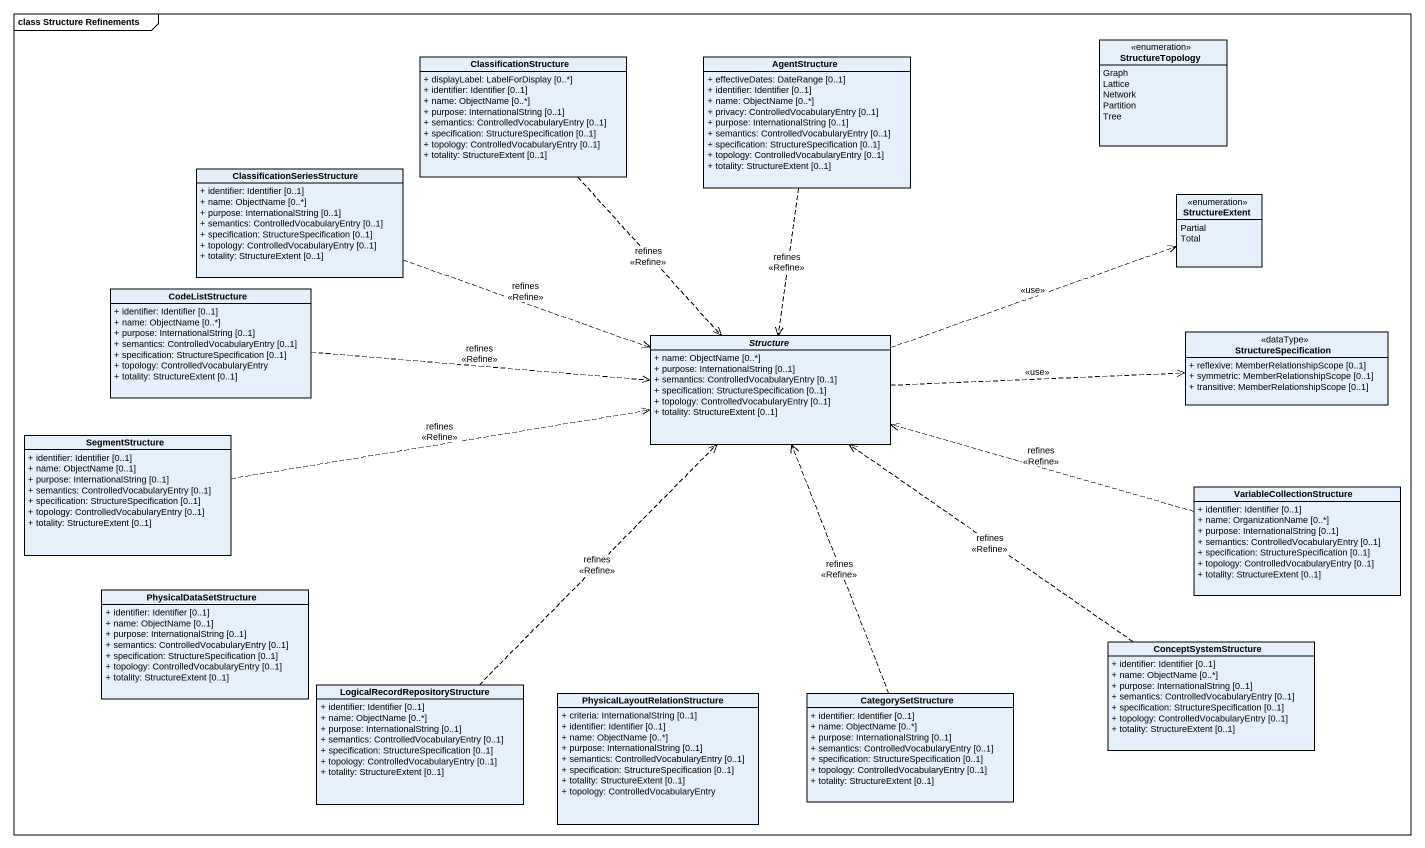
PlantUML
@startuml
mainframe class Structure Refinements
hide circle
hide empty members
skinparam classAttributeIconSize 0
enum StructureTopology {
  Graph
  Lattice
  Network
  Partition
  Tree
}
class ClassificationStructure {
  + displayLabel: LabelForDisplay [0..*]
  + identifier: Identifier [0..1]
  + name: ObjectName [0..*]
  + purpose: InternationalString [0..1]
  + semantics: ControlledVocabularyEntry [0..1]
  + specification: StructureSpecification [0..1]
  + topology: ControlledVocabularyEntry [0..1]
  + totality: StructureExtent [0..1]
}
class AgentStructure {
  + effectiveDates: DateRange [0..1]
  + identifier: Identifier [0..1]
  + name: ObjectName [0..*]
  + privacy: ControlledVocabularyEntry [0..1]
  + purpose: InternationalString [0..1]
  + semantics: ControlledVocabularyEntry [0..1]
  + specification: StructureSpecification [0..1]
  + topology: ControlledVocabularyEntry [0..1]
  + totality: StructureExtent [0..1]
}
class "ClassificationSeriesStructure" as ClassificationSeriesStructur {
  + identifier: Identifier [0..1]
  + name: ObjectName [0..*]
  + purpose: InternationalString [0..1]
  + semantics: ControlledVocabularyEntry [0..1]
  + specification: StructureSpecification [0..1]
  + topology: ControlledVocabularyEntry [0..1]
  + totality: StructureExtent [0..1]
}
enum StructureExtent {
  Partial
  Total
}
class CodeListStructure {
  + identifier: Identifier [0..1]
  + name: ObjectName [0..*]
  + purpose: InternationalString [0..1]
  + semantics: ControlledVocabularyEntry [0..1]
  + specification: StructureSpecification [0..1]
  + topology: ControlledVocabularyEntry
  + totality: StructureExtent [0..1]
}
abstract class Structure {
  + name: ObjectName [0..*]
  + purpose: InternationalString [0..1]
  + semantics: ControlledVocabularyEntry [0..1]
  + specification: StructureSpecification [0..1]
  + topology: ControlledVocabularyEntry [0..1]
  + totality: StructureExtent [0..1]
}
class StructureSpecification <<dataType>> {
  + reflexive: MemberRelationshipScope [0..1]
  + symmetric: MemberRelationshipScope [0..1]
  + transitive: MemberRelationshipScope [0..1]
}
class SegmentStructure {
  + identifier: Identifier [0..1]
  + name: ObjectName [0..1]
  + purpose: InternationalString [0..1]
  + semantics: ControlledVocabularyEntry [0..1]
  + specification: StructureSpecification [0..1]
  + topology: ControlledVocabularyEntry [0..1]
  + totality: StructureExtent [0..1]
}
class VariableCollectionStructure {
  + identifier: Identifier [0..1]
  + name: OrganizationName [0..*]
  + purpose: InternationalString [0..1]
  + semantics: ControlledVocabularyEntry [0..1]
  + specification: StructureSpecification [0..1]
  + topology: ControlledVocabularyEntry [0..1]
  + totality: StructureExtent [0..1]
}
class PhysicalDataSetStructure {
  + identifier: Identifier [0..1]
  + name: ObjectName [0..1]
  + purpose: InternationalString [0..1]
  + semantics: ControlledVocabularyEntry [0..1]
  + specification: StructureSpecification [0..1]
  + topology: ControlledVocabularyEntry [0..1]
  + totality: StructureExtent [0..1]
}
class ConceptSystemStructure {
  + identifier: Identifier [0..1]
  + name: ObjectName [0..*]
  + purpose: InternationalString [0..1]
  + semantics: ControlledVocabularyEntry [0..1]
  + specification: StructureSpecification [0..1]
  + topology: ControlledVocabularyEntry [0..1]
  + totality: StructureExtent [0..1]
}
class "LogicalRecordRepositoryStructure" as LogicalRecordRepositoryStruc {
  + identifier: Identifier [0..1]
  + name: ObjectName [0..*]
  + purpose: InternationalString [0..1]
  + semantics: ControlledVocabularyEntry [0..1]
  + specification: StructureSpecification [0..1]
  + topology: ControlledVocabularyEntry [0..1]
  + totality: StructureExtent [0..1]
}
class "PhysicalLayoutRelationStructure" as PhysicalLayoutRelationStruct {
  + criteria: InternationalString [0..1]
  + identifier: Identifier [0..1]
  + name: ObjectName [0..*]
  + purpose: InternationalString [0..1]
  + semantics: ControlledVocabularyEntry [0..1]
  + specification: StructureSpecification [0..1]
  + totality: StructureExtent [0..1]
  + topology: ControlledVocabularyEntry
}
class CategorySetStructure {
  + identifier: Identifier [0..1]
  + name: ObjectName [0..*]
  + purpose: InternationalString [0..1]
  + semantics: ControlledVocabularyEntry [0..1]
  + specification: StructureSpecification [0..1]
  + topology: ControlledVocabularyEntry [0..1]
  + totality: StructureExtent [0..1]
}
ClassificationStructure ..> Structure : refines\n<<Refine>>
AgentStructure ..> Structure : refines\n<<Refine>>
ClassificationSeriesStructur .right.> Structure : refines\n<<Refine>>
CodeListStructure .right.> Structure : refines\n<<Refine>>
Structure .right.> StructureExtent : <<use>>
Structure .right.> StructureSpecification : <<use>>
SegmentStructure .right.> Structure : refines\n<<Refine>>
VariableCollectionStructure .left.> Structure : refines\n<<Refine>>
ConceptSystemStructure .up.> Structure : refines\n<<Refine>>
LogicalRecordRepositoryStruc .up.> Structure : refines\n<<Refine>>
CategorySetStructure .up.> Structure : refines\n<<Refine>>
@enduml
